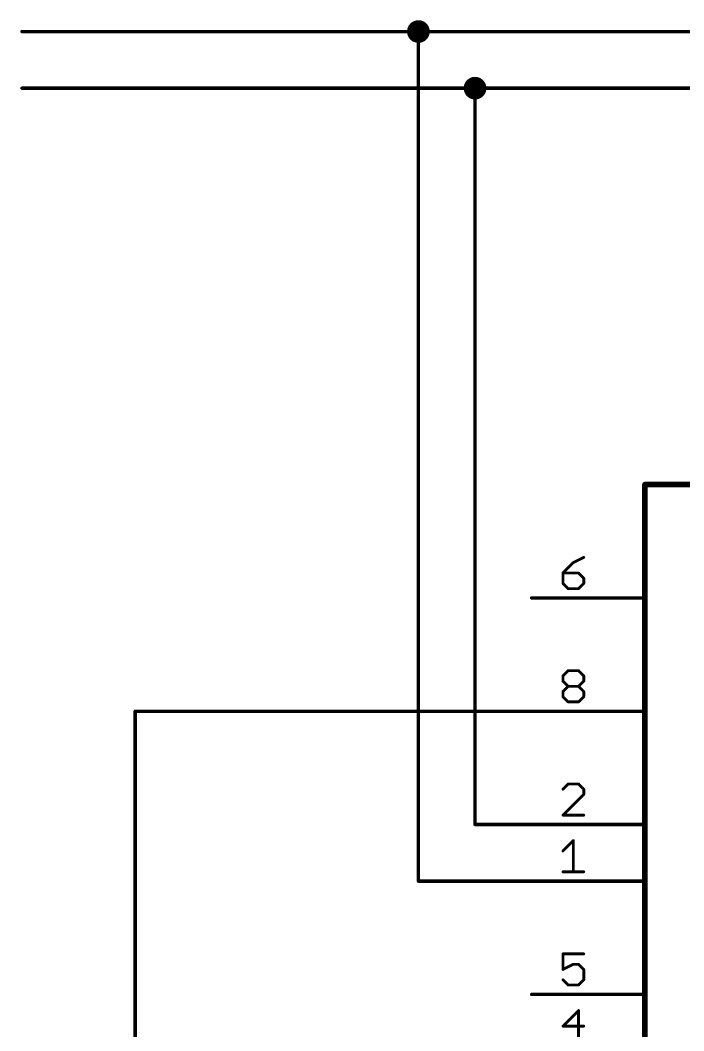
# Model space of a CAD drawing. Extents: x -48 to 226, y 23 to 111.
# Drawn here: x -48.34 to -18.58, y 51.71 to 97.03 of the extents above; entities that cross this region are included whole.
import ezdxf

# ---------------------------------------------------------------- set-up
doc = ezdxf.new("R2010")
doc.units = 0
for name, color, linetype in [('91', 94, 'CONTINUOUS'), ('94', 14, 'CONTINUOUS'), ('95', 251, 'CONTINUOUS')]:
    doc.layers.add(name, color=color, linetype=linetype)

msp = doc.modelspace()

# ---------------------------------------------------------------- linework, layer by layer
at = {"layer": '91'}
for points, const_width in [([(-30.48, 96.266, 1), (-30.48, 96.774, 1), (-30.48, 96.266)], 0.508), ([(-48.26, 96.5581, 1), (-48.26, 96.4819)], 0.0762), ([(-30.48, 96.5581, 1), (-30.48, 96.4819)], 0.0762), ([(-30.4419, 96.52, 1), (-30.5181, 96.52)], 0.0762), ([(-30.48, 96.4819, 1), (-30.48, 96.5581)], 0.0762), ([(-27.94, 93.726, 1), (-27.94, 94.234, 1), (-27.94, 93.726)], 0.508), ([(-48.26, 94.0181, 1), (-48.26, 93.9419)], 0.0762), ([(-27.94, 94.0181, 1), (-27.94, 93.9419)], 0.0762), ([(-27.9019, 93.98, 1), (-27.9781, 93.98)], 0.0762), ([(-27.94, 93.9419, 1), (-27.94, 94.0181)], 0.0762), ([(-43.18, 66.0781, 1), (-43.18, 66.0019)], 0.0762), ([(-43.1419, 66.04, 1), (-43.2181, 66.04)], 0.0762), ([(-25.4, 66.0019, 1), (-25.4, 66.0781)], 0.0762), ([(-27.94, 60.9981, 1), (-27.94, 60.9219)], 0.0762), ([(-27.9781, 60.96, 1), (-27.9019, 60.96)], 0.0762), ([(-25.4, 60.9219, 1), (-25.4, 60.9981)], 0.0762), ([(-30.48, 58.4581, 1), (-30.48, 58.3819)], 0.0762), ([(-25.4, 58.3819, 1), (-25.4, 58.4581)], 0.0762), ([(-30.5181, 58.42, 1), (-30.4419, 58.42)], 0.0762)]:
    msp.add_lwpolyline(points, format="xyb", dxfattribs=dict(at, const_width=const_width))
at = {"layer": '91', "const_width": 0.1524}
for points in [[(-30.48, 96.52), (-48.26, 96.52)], [(12.7, 96.52), (-30.48, 96.52)], [(-30.48, 58.42), (-30.48, 96.52)], [(-27.94, 93.98), (-48.26, 93.98)], [(15.24, 93.98), (-27.94, 93.98)], [(-27.94, 60.96), (-27.94, 93.98)], [(-25.4, 66.04), (-43.18, 66.04)], [(-43.18, 66.04), (-43.18, 25.4)], [(-25.4, 60.96), (-27.94, 60.96)], [(-25.4, 58.42), (-30.48, 58.42)]]:
    msp.add_lwpolyline(points, dxfattribs=at)
at = {"layer": '94'}
for points, const_width in [([(-20.32, 76.2), (0, 76.2)], 0.254), ([(-20.32, 43.18), (-20.32, 76.2)], 0.254), ([(-25.4, 71.12), (-20.32, 71.12)], 0.1524), ([(-25.4, 66.04), (-20.32, 66.04)], 0.1524), ([(-25.4, 60.96), (-20.32, 60.96)], 0.1524), ([(-25.4, 58.42), (-20.32, 58.42)], 0.1524), ([(-25.4, 53.34), (-20.32, 53.34)], 0.1524)]:
    msp.add_lwpolyline(points, dxfattribs=dict(at, const_width=const_width))
for points, const_width in [([(-20.32, 76.2635, 1), (-20.32, 76.1365)], 0.127), ([(-20.2565, 76.2, 1), (-20.3835, 76.2)], 0.127), ([(-25.4, 71.1581, 1), (-25.4, 71.0819)], 0.0762), ([(-20.32, 71.0819, 1), (-20.32, 71.1581)], 0.0762), ([(-25.4, 66.0781, 1), (-25.4, 66.0019)], 0.0762), ([(-20.32, 66.0019, 1), (-20.32, 66.0781)], 0.0762), ([(-25.4, 60.9981, 1), (-25.4, 60.9219)], 0.0762), ([(-20.32, 60.9219, 1), (-20.32, 60.9981)], 0.0762), ([(-25.4, 58.4581, 1), (-25.4, 58.3819)], 0.0762), ([(-20.32, 58.3819, 1), (-20.32, 58.4581)], 0.0762), ([(-25.4, 53.3781, 1), (-25.4, 53.3019)], 0.0762), ([(-20.32, 53.3019, 1), (-20.32, 53.3781)], 0.0762)]:
    msp.add_lwpolyline(points, format="xyb", dxfattribs=dict(at, const_width=const_width))
at = {"layer": '95', "const_width": 0.127}
for points in [[(-23.0645, 72.9373), (-23.5305, 72.7043)], [(-23.5305, 72.7043), (-23.9966, 72.2382)], [(-23.9966, 72.2382), (-23.9966, 71.7721)], [(-23.2975, 72.2382), (-23.9966, 72.2382)], [(-23.0645, 72.0052), (-23.2975, 72.2382)], [(-23.0645, 71.7721), (-23.0645, 72.0052)], [(-23.9966, 71.7721), (-23.7635, 71.5391)], [(-23.2975, 71.5391), (-23.0645, 71.7721)], [(-23.7635, 71.5391), (-23.2975, 71.5391)], [(-23.9966, 67.6243), (-23.7635, 67.8573)], [(-23.9966, 67.3912), (-23.9966, 67.6243)], [(-23.7635, 67.8573), (-23.2975, 67.8573)], [(-23.2975, 67.8573), (-23.0645, 67.6243)], [(-23.0645, 67.6243), (-23.0645, 67.3912)], [(-23.7635, 67.1582), (-23.9966, 67.3912)], [(-23.9966, 66.9252), (-23.7635, 67.1582)], [(-23.7635, 67.1582), (-23.2975, 67.1582)], [(-23.0645, 67.3912), (-23.2975, 67.1582)], [(-23.2975, 67.1582), (-23.0645, 66.9252)], [(-23.9966, 66.6921), (-23.9966, 66.9252)], [(-23.7635, 66.4591), (-23.9966, 66.6921)], [(-23.0645, 66.6921), (-23.2975, 66.4591)], [(-23.0645, 66.9252), (-23.0645, 66.6921)], [(-23.2975, 66.4591), (-23.7635, 66.4591)], [(-23.7635, 62.7773), (-23.9966, 62.5443)], [(-23.2975, 62.7773), (-23.7635, 62.7773)], [(-23.0645, 62.5443), (-23.2975, 62.7773)], [(-23.0645, 62.3112), (-23.0645, 62.5443)], [(-23.9966, 61.3791), (-23.0645, 62.3112)], [(-23.0645, 61.3791), (-23.9966, 61.3791)], [(-23.9966, 59.7712), (-23.5305, 60.2373)], [(-23.5305, 60.2373), (-23.5305, 58.8391)], [(-23.9966, 58.8391), (-23.0645, 58.8391)], [(-23.0645, 55.1573), (-23.9966, 55.1573)], [(-23.9966, 55.1573), (-23.9966, 54.4582)], [(-23.9966, 54.4582), (-23.5305, 54.6912)], [(-23.5305, 54.6912), (-23.2975, 54.6912)], [(-23.2975, 54.6912), (-23.0645, 54.4582)], [(-23.0645, 54.4582), (-23.0645, 53.9921)], [(-23.7635, 53.7591), (-23.9966, 53.9921)], [(-23.0645, 53.9921), (-23.2975, 53.7591)], [(-23.2975, 53.7591), (-23.7635, 53.7591)], [(-23.2975, 52.6173), (-23.9966, 51.9182)], [(-23.2975, 51.2191), (-23.2975, 52.6173)], [(-23.9966, 51.9182), (-23.0645, 51.9182)]]:
    msp.add_lwpolyline(points, dxfattribs=at)
at = {"layer": '95', "const_width": 0.0635}
for points in [[(-23.0503, 72.9089, 1), (-23.0786, 72.9657)], [(-23.5447, 72.7327, 1), (-23.5163, 72.6759)], [(-23.5081, 72.6818, 1), (-23.553, 72.7267)], [(-23.9648, 72.2382, 1), (-24.0283, 72.2382)], [(-23.9966, 72.2699, 1), (-23.9966, 72.2064)], [(-24.019, 72.2606, 1), (-23.9741, 72.2157)], [(-23.275, 72.2606, 1), (-23.3199, 72.2157)], [(-23.2975, 72.2064, 1), (-23.2975, 72.2699)], [(-23.0327, 72.0052, 1), (-23.0962, 72.0052)], [(-23.0869, 71.9827, 1), (-23.042, 72.0276)], [(-24.0283, 71.7721, 1), (-23.9648, 71.7721)], [(-23.9741, 71.7946, 1), (-24.019, 71.7497)], [(-23.0962, 71.7721, 1), (-23.0327, 71.7721)], [(-23.042, 71.7497, 1), (-23.0869, 71.7946)], [(-23.7635, 71.5709, 1), (-23.7635, 71.5074)], [(-23.786, 71.5166, 1), (-23.7411, 71.5616)], [(-23.3199, 71.5616, 1), (-23.275, 71.5166)], [(-23.2975, 71.5074, 1), (-23.2975, 71.5709)], [(-23.9648, 67.6243, 1), (-24.0283, 67.6243)], [(-24.019, 67.6467, 1), (-23.9741, 67.6018)], [(-23.7635, 67.889, 1), (-23.7635, 67.8255)], [(-23.7411, 67.8348, 1), (-23.786, 67.8797)], [(-23.275, 67.8797, 1), (-23.3199, 67.8348)], [(-23.2975, 67.8255, 1), (-23.2975, 67.889)], [(-23.0327, 67.6243, 1), (-23.0962, 67.6243)], [(-23.0869, 67.6018, 1), (-23.042, 67.6467)], [(-24.0283, 67.3912, 1), (-23.9648, 67.3912)], [(-23.9741, 67.4137, 1), (-24.019, 67.3688)], [(-23.7635, 67.1899, 1), (-23.7635, 67.1264)], [(-23.7411, 67.1357, 1), (-23.786, 67.1806)], [(-23.786, 67.1357, 1), (-23.7411, 67.1806)], [(-23.275, 67.1806, 1), (-23.3199, 67.1357)], [(-23.3199, 67.1806, 1), (-23.275, 67.1357)], [(-23.2975, 67.1264, 1), (-23.2975, 67.1899)], [(-23.0962, 67.3912, 1), (-23.0327, 67.3912)], [(-23.042, 67.3688, 1), (-23.0869, 67.4137)], [(-23.9648, 66.9252, 1), (-24.0283, 66.9252)], [(-24.0283, 66.6921, 1), (-23.9648, 66.6921)], [(-24.019, 66.9476, 1), (-23.9741, 66.9027)], [(-23.9741, 66.7146, 1), (-24.019, 66.6697)], [(-23.0327, 66.9252, 1), (-23.0962, 66.9252)], [(-23.0962, 66.6921, 1), (-23.0327, 66.6921)], [(-23.0869, 66.9027, 1), (-23.042, 66.9476)], [(-23.042, 66.6697, 1), (-23.0869, 66.7146)], [(-23.7635, 66.4909, 1), (-23.7635, 66.4274)], [(-23.786, 66.4366, 1), (-23.7411, 66.4816)], [(-23.3199, 66.4816, 1), (-23.275, 66.4366)], [(-23.2975, 66.4274, 1), (-23.2975, 66.4909)], [(-24.019, 62.5667, 1), (-23.9741, 62.5218)], [(-23.7635, 62.809, 1), (-23.7635, 62.7455)], [(-23.7411, 62.7548, 1), (-23.786, 62.7997)], [(-23.275, 62.7997, 1), (-23.3199, 62.7548)], [(-23.2975, 62.7455, 1), (-23.2975, 62.809)], [(-23.0327, 62.5443, 1), (-23.0962, 62.5443)], [(-23.0869, 62.5218, 1), (-23.042, 62.5667)], [(-23.0962, 62.3112, 1), (-23.0327, 62.3112)], [(-23.042, 62.2888, 1), (-23.0869, 62.3337)], [(-23.9966, 61.4109, 1), (-23.9966, 61.3473)], [(-24.019, 61.4016, 1), (-23.9741, 61.3566)], [(-23.0645, 61.3473, 1), (-23.0645, 61.4109)], [(-23.4988, 60.2373, 1), (-23.5623, 60.2373)], [(-23.5081, 60.2148, 1), (-23.553, 60.2597)], [(-24.019, 59.7937, 1), (-23.9741, 59.7488)], [(-23.9966, 58.8709, 1), (-23.9966, 58.8073)], [(-23.5623, 58.8391, 1), (-23.4988, 58.8391)], [(-23.0645, 58.8073, 1), (-23.0645, 58.8709)], [(-23.9966, 55.189, 1), (-23.9966, 55.1255)], [(-23.9648, 55.1573, 1), (-24.0283, 55.1573)], [(-23.0645, 55.1255, 1), (-23.0645, 55.189)], [(-24.0108, 54.4866, 1), (-23.9824, 54.4298)], [(-24.0283, 54.4582, 1), (-23.9648, 54.4582)], [(-23.5305, 54.723, 1), (-23.5305, 54.6595)], [(-23.5163, 54.6628, 1), (-23.5447, 54.7196)], [(-23.275, 54.7137, 1), (-23.3199, 54.6688)], [(-23.2975, 54.6595, 1), (-23.2975, 54.723)], [(-23.0327, 54.4582, 1), (-23.0962, 54.4582)], [(-23.0869, 54.4357, 1), (-23.042, 54.4806)], [(-23.9741, 54.0146, 1), (-24.019, 53.9697)], [(-23.0962, 53.9921, 1), (-23.0327, 53.9921)], [(-23.042, 53.9697, 1), (-23.0869, 54.0146)], [(-23.7635, 53.7909, 1), (-23.7635, 53.7274)], [(-23.786, 53.7366, 1), (-23.7411, 53.7816)], [(-23.3199, 53.7816, 1), (-23.275, 53.7366)], [(-23.2975, 53.7274, 1), (-23.2975, 53.7909)], [(-23.2657, 52.6173, 1), (-23.3292, 52.6173)], [(-23.275, 52.5948, 1), (-23.3199, 52.6397)], [(-23.9966, 51.9499, 1), (-23.9966, 51.8864)], [(-24.019, 51.9406, 1), (-23.9741, 51.8957)], [(-23.0645, 51.8864, 1), (-23.0645, 51.9499)]]:
    msp.add_lwpolyline(points, format="xyb", dxfattribs=at)

doc.saveas('drawing.dxf')
